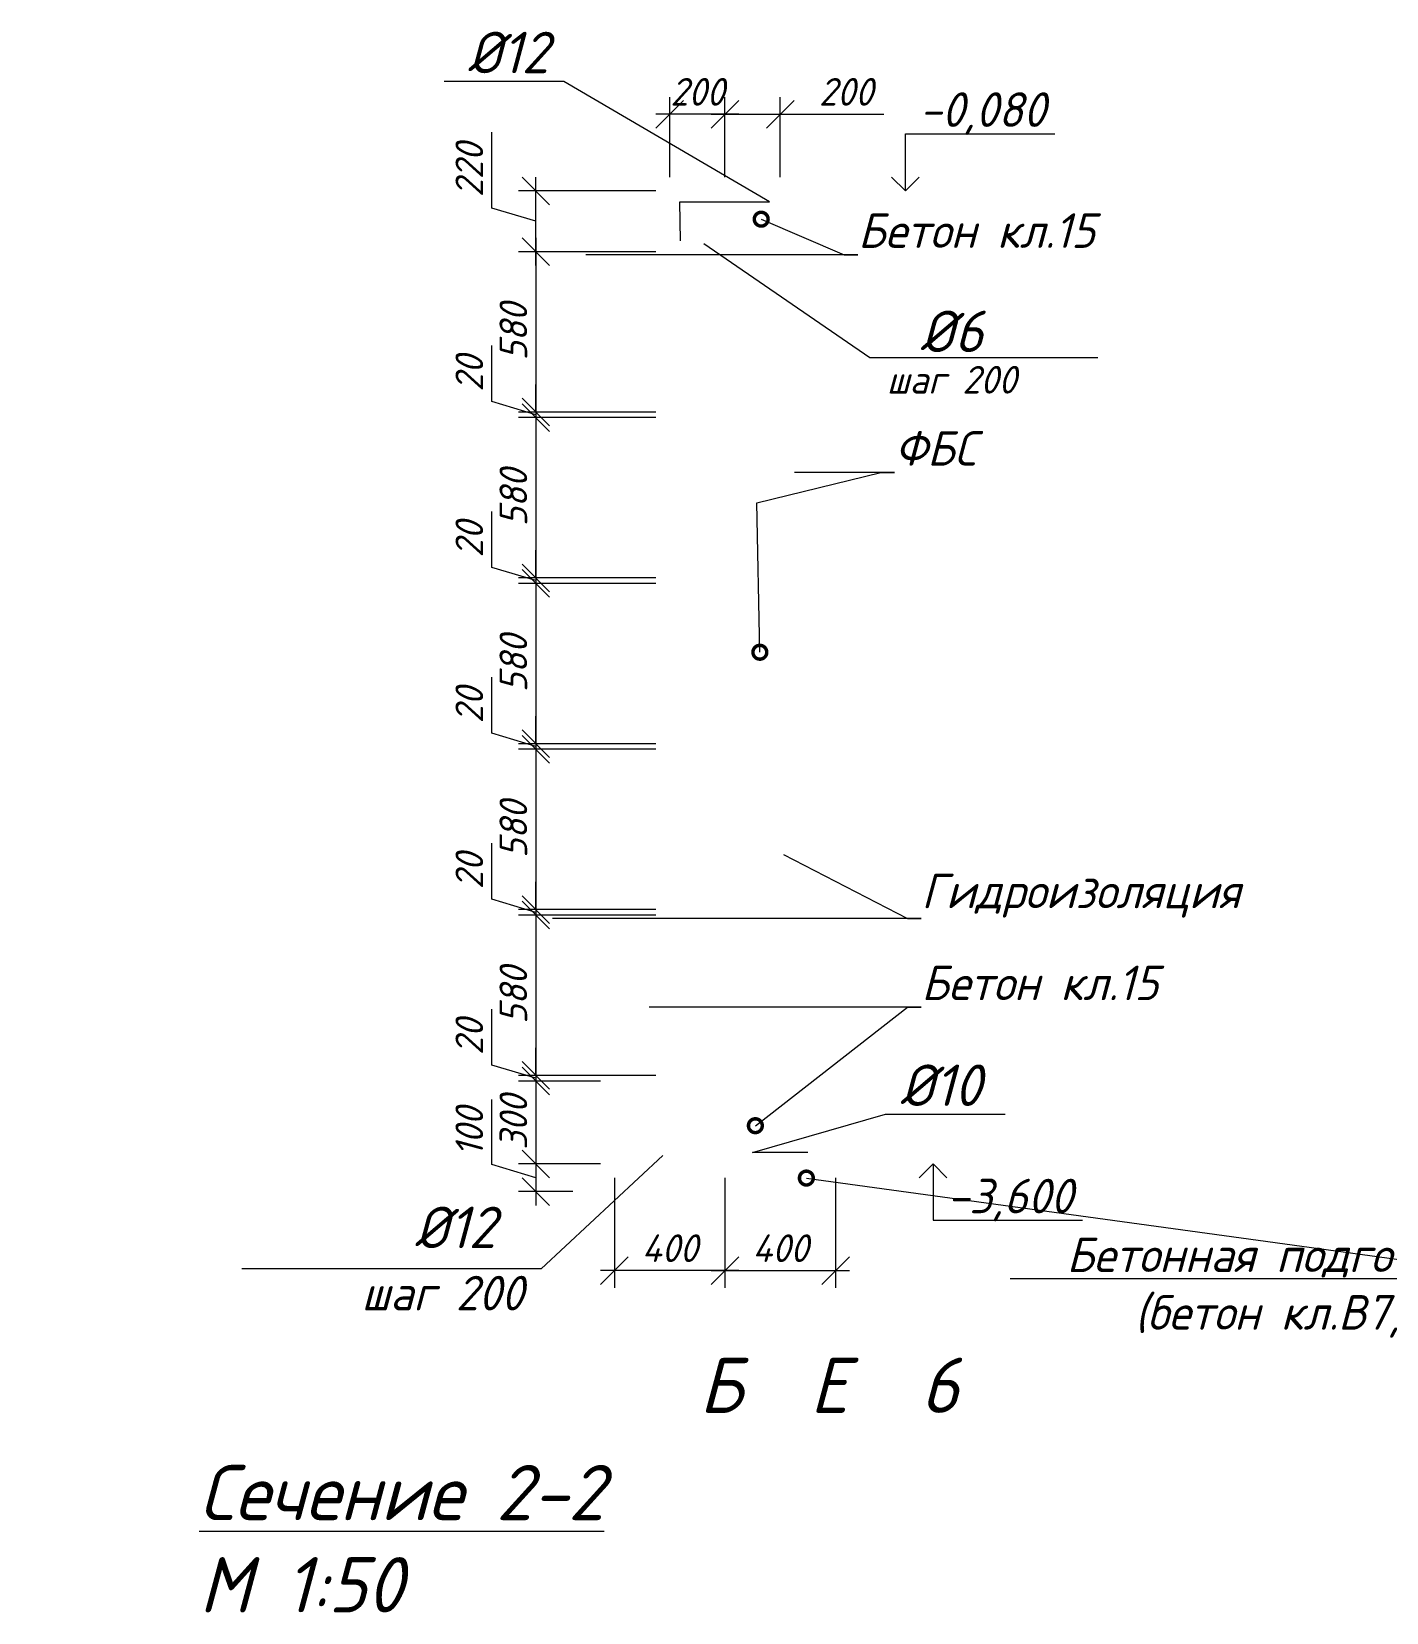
# Model space of a CAD drawing. Header units: millimetres. Extents: x 339888 to 1025294, y -263818 to -40540.
# Drawn here: x 937816 to 942716, y -235406 to -229687 of the extents above; entities that cross this region are included whole.
import ezdxf
from ezdxf import colors
from ezdxf.entities.mleader import LeaderData, LeaderLine
from ezdxf.math import Vec2, Vec3

# ---------------------------------------------------------------- set-up
doc = ezdxf.new("R2010")
doc.units = ezdxf.units.MM
doc.linetypes.add('CENTER2', pattern=[28.575, 19.05, -3.175, 3.175, -3.175])
doc.layers.get('0').update_dxf_attribs({"lineweight": 15})
doc.layers.add('0 @ 50', color=7, linetype='Continuous', lineweight=15)
doc.layers.add('Оси @ 50', color=126, linetype='CENTER2', lineweight=15)
doc.styles.add('ГОСТ 2', font='GOST_Common Italic.ttf', dxfattribs={"height": 2})
doc.styles.add('ГОСТ 2.5', font='GOST_Common Italic.ttf', dxfattribs={"height": 2.5})
doc.styles.add('ГОСТ 3', font='GOST_Common Italic.ttf', dxfattribs={"height": 3})
doc.dimstyles.new('ГОСТ_2К', dxfattribs={"dimtxt": 2, "dimasz": 2, "dimexe": 1.25, "dimexo": 1, "dimtad": 1, "dimdec": 0, "dimtxsty": 'ГОСТ 2', "dimblk": 'OBLIQUE', "dimcen": -2.5, "dimdle": 1, "dimclrd": 251, "dimclre": 251, "dimclrt": 256, "dimadec": 1, "dimazin": 0, "dimtfac": 1, "dimtdec": 0, "dimtmove": 0, "dimatfit": 3, "dimfxl": 1, "dimlwd": 15, "dimlwe": 15, "dimarcsym": 1})

# ---------------------------------------------------------------- blocks, each defined once
blk = doc.blocks.new('_Open90')
at = {"color": 0, "linetype": 'ByBlock', "lineweight": -2}
for p, q in [((0, 0), (-1, 0)), ((-0.5, 0.5), (0, 0)), ((0, 0), (-0.5, -0.5))]:
    blk.add_line(p, q, dxfattribs=at)
blk = doc.blocks.new('_Oblique')
at = {"color": 0, "linetype": 'ByBlock', "lineweight": -2}
blk.add_line((-0.5, -0.5), (0.5, 0.5), dxfattribs=at)
blk = doc.blocks.new('*D316')
at = {"color": 251, "lineweight": 15, "ltscale": 0.1, "transparency": 16777216}
for p, q in [((939923.8, -233833.5), (939923.8, -234232)), ((940323.8, -233833.5), (940323.8, -234232)), ((940373.8, -234169.5), (939873.8, -234169.5))]:
    blk.add_line(p, q, dxfattribs=at)
at = {"layer": 'Defpoints', "color": 0, "lineweight": 15, "ltscale": 0.1, "transparency": 16777216}
for p in [(939923.8, -233783.5), (940323.8, -233783.5), (939923.8, -234169.5)]:
    blk.add_point(p, dxfattribs=at)
at = {"color": 251, "lineweight": 15, "ltscale": 0.1, "transparency": 16777216, "xscale": 100, "yscale": 100, "zscale": 100, "rotation": 180}
blk.add_blockref('_Oblique', (939923.8, -234169.5), dxfattribs=at)
at = {"color": 251, "lineweight": 15, "ltscale": 0.1, "transparency": 16777216, "xscale": 100, "yscale": 100, "zscale": 100}
blk.add_blockref('_Oblique', (940323.8, -234169.5), dxfattribs=at)
at = {"lineweight": 15, "ltscale": 0.1, "transparency": 16777216, "insert": (940123.8, -234088.3), "char_height": 100, "attachment_point": 5, "style": 'ГОСТ 2'}
blk.add_mtext('400', dxfattribs=at)
blk = doc.blocks.new('*D317')
at = {"color": 251, "lineweight": 15, "ltscale": 0.1, "transparency": 16777216}
for p, q in [((940323.8, -233833.5), (940323.8, -234232)), ((940723.8, -233833.5), (940723.8, -234232)), ((940273.8, -234169.5), (940773.8, -234169.5))]:
    blk.add_line(p, q, dxfattribs=at)
at = {"layer": 'Defpoints', "color": 0, "lineweight": 15, "ltscale": 0.1, "transparency": 16777216}
for p in [(940323.8, -233783.5), (940723.8, -233783.5), (940723.8, -234169.5)]:
    blk.add_point(p, dxfattribs=at)
at = {"color": 251, "lineweight": 15, "ltscale": 0.1, "transparency": 16777216, "xscale": 100, "yscale": 100, "zscale": 100, "rotation": 180}
blk.add_blockref('_Oblique', (940323.8, -234169.5), dxfattribs=at)
at = {"color": 251, "lineweight": 15, "ltscale": 0.1, "transparency": 16777216, "xscale": 100, "yscale": 100, "zscale": 100}
blk.add_blockref('_Oblique', (940723.8, -234169.5), dxfattribs=at)
at = {"lineweight": 15, "ltscale": 0.1, "transparency": 16777216, "insert": (940523.8, -234088.3), "char_height": 100, "attachment_point": 5, "style": 'ГОСТ 2'}
blk.add_mtext('400', dxfattribs=at)
blk = doc.blocks.new('_DotSmall')
at = {"color": 0, "linetype": 'ByBlock', "const_width": 0.5}
blk.add_lwpolyline([(-0.0625, 0, 1), (0.0625, 0, 1)], format="xyb", close=True, dxfattribs=at)
blk = doc.blocks.new('_None')
blk = doc.blocks.new('*D319')
at = {"color": 251, "lineweight": 15, "transparency": 16777216}
for p, q in [((939639.7, -233433.5), (939639.7, -233833.5)), ((939873.8, -233483.5), (939577.2, -233483.5)), ((939873.8, -233783.5), (939577.2, -233783.5))]:
    blk.add_line(p, q, dxfattribs=at)
at = {"layer": 'Defpoints', "color": 0, "lineweight": 15, "transparency": 16777216}
for p in [(939923.8, -233483.5), (939639.7, -233783.5), (939923.8, -233783.5)]:
    blk.add_point(p, dxfattribs=at)
at = {"color": 251, "lineweight": 15, "transparency": 16777216, "xscale": 100, "yscale": 100, "zscale": 100}
for p, rotation in [((939639.7, -233483.5), 90), ((939639.7, -233783.5), 270)]:
    blk.add_blockref('_Oblique', p, dxfattribs=dict(at, rotation=rotation))
at = {"transparency": 16777216, "insert": (939558.4, -233633.5), "char_height": 100, "attachment_point": 5, "rotation": 90, "style": 'ГОСТ 2'}
blk.add_mtext('300', dxfattribs=at)
blk = doc.blocks.new('*D320')
at = {"color": 251, "lineweight": 15, "transparency": 16777216}
for p, q in [((939480.3, -233785.6), (939480.3, -233550)), ((939639.7, -233733.5), (939639.7, -233933.5)), ((939639.7, -233833.5), (939480.3, -233785.6)), ((939873.8, -233783.5), (939577.2, -233783.5)), ((939773.8, -233883.5), (939577.2, -233883.5))]:
    blk.add_line(p, q, dxfattribs=at)
at = {"layer": 'Defpoints', "color": 0, "lineweight": 15, "transparency": 16777216}
for p in [(939923.8, -233783.5), (939639.7, -233883.5), (939823.8, -233883.5)]:
    blk.add_point(p, dxfattribs=at)
at = {"color": 251, "lineweight": 15, "transparency": 16777216, "xscale": 100, "yscale": 100, "zscale": 100}
for p, rotation in [((939639.7, -233783.5), 90), ((939639.7, -233883.5), 270)]:
    blk.add_blockref('_Oblique', p, dxfattribs=dict(at, rotation=rotation))
at = {"transparency": 16777216, "insert": (939399.1, -233667.8), "char_height": 100, "attachment_point": 5, "rotation": 90, "style": 'ГОСТ 2'}
blk.add_mtext('100', dxfattribs=at)
blk = doc.blocks.new('*D373')
at = {"color": 251, "lineweight": 15, "transparency": 16777216}
for p, q in [((939480.3, -230325.6), (939480.3, -230050.7)), ((939639.7, -230533.5), (939639.7, -230213.5)), ((940073.8, -230263.5), (939577.2, -230263.5)), ((939639.7, -230373.5), (939480.3, -230325.6)), ((940073.8, -230483.5), (939577.2, -230483.5))]:
    blk.add_line(p, q, dxfattribs=at)
at = {"layer": 'Defpoints', "color": 0, "lineweight": 15, "transparency": 16777216}
for p in [(939639.7, -230263.5), (940123.8, -230263.5), (940123.8, -230483.5)]:
    blk.add_point(p, dxfattribs=at)
at = {"color": 251, "lineweight": 15, "transparency": 16777216, "xscale": 100, "yscale": 100, "zscale": 100}
for p, rotation in [((939639.7, -230263.5), 90), ((939639.7, -230483.5), 270)]:
    blk.add_blockref('_Oblique', p, dxfattribs=dict(at, rotation=rotation))
at = {"transparency": 16777216, "insert": (939399.1, -230188.2), "char_height": 100, "attachment_point": 5, "rotation": 90, "style": 'ГОСТ 2'}
blk.add_mtext('220', dxfattribs=at)
blk = doc.blocks.new('*D389')
at = {"color": 251, "lineweight": 15, "transparency": 16777216}
for p, q in [((939639.7, -230433.5), (939639.7, -231113.5)), ((940073.8, -230483.5), (939577.2, -230483.5)), ((940073.8, -231063.5), (939577.2, -231063.5))]:
    blk.add_line(p, q, dxfattribs=at)
at = {"layer": 'Defpoints', "color": 0, "lineweight": 15, "transparency": 16777216}
for p in [(940123.8, -230483.5), (939639.7, -231063.5), (940123.8, -231063.5)]:
    blk.add_point(p, dxfattribs=at)
at = {"color": 251, "lineweight": 15, "transparency": 16777216, "xscale": 100, "yscale": 100, "zscale": 100}
for p, rotation in [((939639.7, -230483.5), 90), ((939639.7, -231063.5), 270)]:
    blk.add_blockref('_Oblique', p, dxfattribs=dict(at, rotation=rotation))
at = {"transparency": 16777216, "insert": (939558.4, -230773.5), "char_height": 100, "attachment_point": 5, "rotation": 90, "style": 'ГОСТ 2'}
blk.add_mtext('580', dxfattribs=at)
blk = doc.blocks.new('*D390')
at = {"color": 251, "lineweight": 15, "transparency": 16777216}
for p, q in [((939480.3, -231025.6), (939480.3, -230823.2)), ((939639.7, -231063.5), (939639.7, -230963.5)), ((939639.7, -231073.5), (939480.3, -231025.6)), ((940073.8, -231063.5), (939577.2, -231063.5)), ((939639.7, -231063.5), (939639.7, -231083.5)), ((939639.7, -231063.5), (939639.7, -231083.5)), ((940073.8, -231083.5), (939577.2, -231083.5)), ((939639.7, -231083.5), (939639.7, -231183.5))]:
    blk.add_line(p, q, dxfattribs=at)
at = {"layer": 'Defpoints', "color": 0, "lineweight": 15, "transparency": 16777216}
for p in [(940123.8, -231063.5), (939639.7, -231083.5), (940123.8, -231083.5)]:
    blk.add_point(p, dxfattribs=at)
at = {"color": 251, "lineweight": 15, "transparency": 16777216, "xscale": 100, "yscale": 100, "zscale": 100}
for p, rotation in [((939639.7, -231063.5), 270), ((939639.7, -231083.5), 90)]:
    blk.add_blockref('_Oblique', p, dxfattribs=dict(at, rotation=rotation))
at = {"transparency": 16777216, "insert": (939399.1, -230924.4), "char_height": 100, "attachment_point": 5, "rotation": 90, "style": 'ГОСТ 2'}
blk.add_mtext('20', dxfattribs=at)
blk = doc.blocks.new('*D391')
at = {"color": 251, "lineweight": 15, "transparency": 16777216}
for p, q in [((939639.7, -231033.5), (939639.7, -231713.5)), ((940073.8, -231083.5), (939577.2, -231083.5)), ((940073.8, -231663.5), (939577.2, -231663.5))]:
    blk.add_line(p, q, dxfattribs=at)
at = {"layer": 'Defpoints', "color": 0, "lineweight": 15, "transparency": 16777216}
for p in [(940123.8, -231083.5), (939639.7, -231663.5), (940123.8, -231663.5)]:
    blk.add_point(p, dxfattribs=at)
at = {"color": 251, "lineweight": 15, "transparency": 16777216, "xscale": 100, "yscale": 100, "zscale": 100}
for p, rotation in [((939639.7, -231083.5), 90), ((939639.7, -231663.5), 270)]:
    blk.add_blockref('_Oblique', p, dxfattribs=dict(at, rotation=rotation))
at = {"transparency": 16777216, "insert": (939558.4, -231373.5), "char_height": 100, "attachment_point": 5, "rotation": 90, "style": 'ГОСТ 2'}
blk.add_mtext('580', dxfattribs=at)
blk = doc.blocks.new('*D392')
at = {"color": 251, "lineweight": 15, "transparency": 16777216}
for p, q in [((939480.3, -231625.6), (939480.3, -231423.2)), ((939639.7, -231663.5), (939639.7, -231563.5)), ((939639.7, -231673.5), (939480.3, -231625.6)), ((940073.8, -231663.5), (939577.2, -231663.5)), ((940073.8, -231683.5), (939577.2, -231683.5)), ((939639.7, -231663.5), (939639.7, -231683.5)), ((939639.7, -231663.5), (939639.7, -231683.5)), ((939639.7, -231683.5), (939639.7, -231783.5))]:
    blk.add_line(p, q, dxfattribs=at)
at = {"layer": 'Defpoints', "color": 0, "lineweight": 15, "transparency": 16777216}
for p in [(939639.7, -231683.5), (940123.8, -231663.5), (940123.8, -231683.5)]:
    blk.add_point(p, dxfattribs=at)
at = {"color": 251, "lineweight": 15, "transparency": 16777216, "xscale": 100, "yscale": 100, "zscale": 100}
for p, rotation in [((939639.7, -231663.5), 270), ((939639.7, -231683.5), 90)]:
    blk.add_blockref('_Oblique', p, dxfattribs=dict(at, rotation=rotation))
at = {"transparency": 16777216, "insert": (939399.1, -231524.4), "char_height": 100, "attachment_point": 5, "rotation": 90, "style": 'ГОСТ 2'}
blk.add_mtext('20', dxfattribs=at)
blk = doc.blocks.new('*D393')
at = {"color": 251, "lineweight": 15, "transparency": 16777216}
for p, q in [((939639.7, -231633.5), (939639.7, -232313.5)), ((940073.8, -231683.5), (939577.2, -231683.5)), ((940073.8, -232263.5), (939577.2, -232263.5))]:
    blk.add_line(p, q, dxfattribs=at)
at = {"layer": 'Defpoints', "color": 0, "lineweight": 15, "transparency": 16777216}
for p in [(940123.8, -231683.5), (939639.7, -232263.5), (940123.8, -232263.5)]:
    blk.add_point(p, dxfattribs=at)
at = {"color": 251, "lineweight": 15, "transparency": 16777216, "xscale": 100, "yscale": 100, "zscale": 100}
for p, rotation in [((939639.7, -231683.5), 90), ((939639.7, -232263.5), 270)]:
    blk.add_blockref('_Oblique', p, dxfattribs=dict(at, rotation=rotation))
at = {"transparency": 16777216, "insert": (939558.4, -231973.5), "char_height": 100, "attachment_point": 5, "rotation": 90, "style": 'ГОСТ 2'}
blk.add_mtext('580', dxfattribs=at)
blk = doc.blocks.new('*D394')
at = {"color": 251, "lineweight": 15, "transparency": 16777216}
for p, q in [((939480.3, -232225.6), (939480.3, -232023.2)), ((939639.7, -232263.5), (939639.7, -232163.5)), ((939639.7, -232273.5), (939480.3, -232225.6)), ((940073.8, -232263.5), (939577.2, -232263.5)), ((939639.7, -232263.5), (939639.7, -232283.5)), ((939639.7, -232263.5), (939639.7, -232283.5)), ((940073.8, -232283.5), (939577.2, -232283.5)), ((939639.7, -232283.5), (939639.7, -232383.5))]:
    blk.add_line(p, q, dxfattribs=at)
at = {"layer": 'Defpoints', "color": 0, "lineweight": 15, "transparency": 16777216}
for p in [(940123.8, -232263.5), (939639.7, -232283.5), (940123.8, -232283.5)]:
    blk.add_point(p, dxfattribs=at)
at = {"color": 251, "lineweight": 15, "transparency": 16777216, "xscale": 100, "yscale": 100, "zscale": 100}
for p, rotation in [((939639.7, -232263.5), 270), ((939639.7, -232283.5), 90)]:
    blk.add_blockref('_Oblique', p, dxfattribs=dict(at, rotation=rotation))
at = {"transparency": 16777216, "insert": (939399.1, -232124.4), "char_height": 100, "attachment_point": 5, "rotation": 90, "style": 'ГОСТ 2'}
blk.add_mtext('20', dxfattribs=at)
blk = doc.blocks.new('*D395')
at = {"color": 251, "lineweight": 15, "transparency": 16777216}
for p, q in [((939639.7, -232233.5), (939639.7, -232913.5)), ((940073.8, -232283.5), (939577.2, -232283.5)), ((940073.8, -232863.5), (939577.2, -232863.5))]:
    blk.add_line(p, q, dxfattribs=at)
at = {"layer": 'Defpoints', "color": 0, "lineweight": 15, "transparency": 16777216}
for p in [(940123.8, -232283.5), (939639.7, -232863.5), (940123.8, -232863.5)]:
    blk.add_point(p, dxfattribs=at)
at = {"color": 251, "lineweight": 15, "transparency": 16777216, "xscale": 100, "yscale": 100, "zscale": 100}
for p, rotation in [((939639.7, -232283.5), 90), ((939639.7, -232863.5), 270)]:
    blk.add_blockref('_Oblique', p, dxfattribs=dict(at, rotation=rotation))
at = {"transparency": 16777216, "insert": (939558.4, -232573.5), "char_height": 100, "attachment_point": 5, "rotation": 90, "style": 'ГОСТ 2'}
blk.add_mtext('580', dxfattribs=at)
blk = doc.blocks.new('*D396')
at = {"color": 251, "lineweight": 15, "transparency": 16777216}
for p, q in [((939480.3, -232825.6), (939480.3, -232623.2)), ((939639.7, -232863.5), (939639.7, -232763.5)), ((939639.7, -232873.5), (939480.3, -232825.6)), ((940073.8, -232863.5), (939577.2, -232863.5)), ((940073.8, -232883.5), (939577.2, -232883.5)), ((939639.7, -232863.5), (939639.7, -232883.5)), ((939639.7, -232863.5), (939639.7, -232883.5)), ((939639.7, -232883.5), (939639.7, -232983.5))]:
    blk.add_line(p, q, dxfattribs=at)
at = {"layer": 'Defpoints', "color": 0, "lineweight": 15, "transparency": 16777216}
for p in [(939639.7, -232883.5), (940123.8, -232863.5), (940123.8, -232883.5)]:
    blk.add_point(p, dxfattribs=at)
at = {"color": 251, "lineweight": 15, "transparency": 16777216, "xscale": 100, "yscale": 100, "zscale": 100}
for p, rotation in [((939639.7, -232863.5), 270), ((939639.7, -232883.5), 90)]:
    blk.add_blockref('_Oblique', p, dxfattribs=dict(at, rotation=rotation))
at = {"transparency": 16777216, "insert": (939399.1, -232724.4), "char_height": 100, "attachment_point": 5, "rotation": 90, "style": 'ГОСТ 2'}
blk.add_mtext('20', dxfattribs=at)
blk = doc.blocks.new('*D397')
at = {"color": 251, "lineweight": 15, "transparency": 16777216}
for p, q in [((939639.7, -232833.5), (939639.7, -233513.5)), ((940073.8, -232883.5), (939577.2, -232883.5)), ((940073.8, -233463.5), (939577.2, -233463.5))]:
    blk.add_line(p, q, dxfattribs=at)
at = {"layer": 'Defpoints', "color": 0, "lineweight": 15, "transparency": 16777216}
for p in [(940123.8, -232883.5), (939639.7, -233463.5), (940123.8, -233463.5)]:
    blk.add_point(p, dxfattribs=at)
at = {"color": 251, "lineweight": 15, "transparency": 16777216, "xscale": 100, "yscale": 100, "zscale": 100}
for p, rotation in [((939639.7, -232883.5), 90), ((939639.7, -233463.5), 270)]:
    blk.add_blockref('_Oblique', p, dxfattribs=dict(at, rotation=rotation))
at = {"transparency": 16777216, "insert": (939558.4, -233173.5), "char_height": 100, "attachment_point": 5, "rotation": 90, "style": 'ГОСТ 2'}
blk.add_mtext('580', dxfattribs=at)
blk = doc.blocks.new('*D398')
at = {"color": 251, "lineweight": 15, "transparency": 16777216}
for p, q in [((939480.3, -233425.6), (939480.3, -233223.2)), ((939639.7, -233463.5), (939639.7, -233363.5)), ((939639.7, -233473.5), (939480.3, -233425.6)), ((940073.8, -233463.5), (939577.2, -233463.5)), ((939639.7, -233463.5), (939639.7, -233483.5)), ((939639.7, -233463.5), (939639.7, -233483.5)), ((939873.8, -233483.5), (939577.2, -233483.5)), ((939639.7, -233483.5), (939639.7, -233583.5))]:
    blk.add_line(p, q, dxfattribs=at)
at = {"layer": 'Defpoints', "color": 0, "lineweight": 15, "transparency": 16777216}
for p in [(940123.8, -233463.5), (939639.7, -233483.5), (939923.8, -233483.5)]:
    blk.add_point(p, dxfattribs=at)
at = {"color": 251, "lineweight": 15, "transparency": 16777216, "xscale": 100, "yscale": 100, "zscale": 100}
for p, rotation in [((939639.7, -233463.5), 270), ((939639.7, -233483.5), 90)]:
    blk.add_blockref('_Oblique', p, dxfattribs=dict(at, rotation=rotation))
at = {"transparency": 16777216, "insert": (939399.1, -233324.4), "char_height": 100, "attachment_point": 5, "rotation": 90, "style": 'ГОСТ 2'}
blk.add_mtext('20', dxfattribs=at)
blk = doc.blocks.new('*D399')
at = {"color": 251, "lineweight": 15, "transparency": 16777216}
for p, q in [((940123.8, -230213.5), (940123.8, -229923.9)), ((940323.8, -230213.5), (940323.8, -229923.9)), ((940373.8, -229986.4), (940073.8, -229986.4))]:
    blk.add_line(p, q, dxfattribs=at)
at = {"layer": 'Defpoints', "color": 0, "lineweight": 15, "transparency": 16777216}
for p in [(940123.8, -229986.4), (940123.8, -230263.5), (940323.8, -230263.5)]:
    blk.add_point(p, dxfattribs=at)
at = {"color": 251, "lineweight": 15, "transparency": 16777216, "xscale": 100, "yscale": 100, "zscale": 100, "rotation": 180}
blk.add_blockref('_Oblique', (940123.8, -229986.4), dxfattribs=at)
at = {"color": 251, "lineweight": 15, "transparency": 16777216, "xscale": 100, "yscale": 100, "zscale": 100}
blk.add_blockref('_Oblique', (940323.8, -229986.4), dxfattribs=at)
at = {"transparency": 16777216, "insert": (940223.8, -229905.2), "char_height": 100, "attachment_point": 5, "style": 'ГОСТ 2'}
blk.add_mtext('200', dxfattribs=at)
blk = doc.blocks.new('*D400')
at = {"color": 251, "lineweight": 15, "transparency": 16777216}
for p, q in [((940323.8, -230213.5), (940323.8, -229923.9)), ((940523.8, -230213.5), (940523.8, -229923.9)), ((940273.8, -229986.4), (940523.8, -229986.4)), ((940523.8, -229986.4), (940898.7, -229986.4))]:
    blk.add_line(p, q, dxfattribs=at)
at = {"layer": 'Defpoints', "color": 0, "lineweight": 15, "transparency": 16777216}
for p in [(940523.8, -229986.4), (940323.8, -230263.5), (940523.8, -230263.5)]:
    blk.add_point(p, dxfattribs=at)
at = {"color": 251, "lineweight": 15, "transparency": 16777216, "xscale": 100, "yscale": 100, "zscale": 100, "rotation": 180}
blk.add_blockref('_Oblique', (940323.8, -229986.4), dxfattribs=at)
at = {"color": 251, "lineweight": 15, "transparency": 16777216, "xscale": 100, "yscale": 100, "zscale": 100}
blk.add_blockref('_Oblique', (940523.8, -229986.4), dxfattribs=at)
at = {"transparency": 16777216, "insert": (940761.3, -229905.2), "char_height": 100, "attachment_point": 5, "style": 'ГОСТ 2'}
blk.add_mtext('200', dxfattribs=at)

msp = doc.modelspace()

# ---------------------------------------------------------------- texts
at = {"layer": '0 @ 50', "insert": (938250.94278, -234872.31731), "char_height": 200, "attachment_point": 1, "style": 'ГОСТ 3'}
msp.add_mtext_dynamic_manual_height_columns('\\pi170.97;{\\LСечение 2-2\\P\\pi573.77;}М 1:50', width=1848.1481575, gutter_width=750, heights=[0], dxfattribs=at)
at = {"layer": 'Оси @ 50', "lineweight": 15, "ltscale": 0.1, "style": 'ГОСТ 2'}
for s, p in [('Б', (940230.22024, -234684.02797)), ('Е', (940630.22024, -234684.02797)), ('6', (941030.22024, -234684.02797))]:
    msp.add_text(s, height=200, dxfattribs=at).set_placement(p)

# ---------------------------------------------------------------- dimensions: what is measured, and where the dimension line sits
at = {"layer": '0 @ 50'}
dim = msp.add_linear_dim(base=(940123.81747, -229986.43577), p1=(940323.81747, -230263.45667), p2=(940123.81747, -230263.45667), dimstyle='ГОСТ_2К', override={"dimscale": 50, "dimtix": 0, "dimtofl": 1, "dimtmove": 0, "dimatfit": 3}, dxfattribs=at)
dim.commit()
dim.dimension.update_dxf_attribs({"geometry": '*D399', "text_midpoint": (940223.81747, -229986.43577), "dimtype": 160})
dim = msp.add_linear_dim(base=(940523.81747, -229986.43577), p1=(940323.81747, -230263.45667), p2=(940523.81747, -230263.45667), dimstyle='ГОСТ_2К', override={"dimscale": 50, "dimtix": 0, "dimtofl": 1, "dimtmove": 0, "dimatfit": 3}, dxfattribs=at)
dim.commit()
dim.dimension.update_dxf_attribs({"geometry": '*D400', "text_midpoint": (940761.2796, -229905.18577)})
for base, p1, p2, override, picture, middle in [((939639.69414, -230263.45667), (940123.81747, -230483.45667), (940123.81747, -230263.45667), {"dimscale": 50, "dimtix": 0, "dimtofl": 1, "dimtmove": 1, "dimatfit": 3}, '*D373', (939399.06914, -230294.39417)), ((939639.69414, -231063.45667), (940123.81747, -230483.45667), (940123.81747, -231063.45667), {"dimscale": 50, "dimtix": 0, "dimtofl": 1, "dimtmove": 1, "dimatfit": 3}, '*D389', (939558.44414, -230773.45667)), ((939639.69414, -231083.45667), (940123.81747, -231063.45667), (940123.81747, -231083.45667), {"dimscale": 50, "dimtix": 0, "dimtofl": 1, "dimtmove": 1, "dimatfit": 3}, '*D390', (939399.06914, -230994.39417)), ((939639.69414, -231663.45667), (940123.81747, -231083.45667), (940123.81747, -231663.45667), {"dimscale": 50, "dimtix": 0, "dimtofl": 1, "dimtmove": 1, "dimatfit": 3}, '*D391', (939558.44414, -231373.45667)), ((939639.69414, -231683.45667), (940123.81747, -231663.45667), (940123.81747, -231683.45667), {"dimscale": 50, "dimtix": 0, "dimtofl": 1, "dimtmove": 1, "dimatfit": 3}, '*D392', (939399.06914, -231594.39417)), ((939639.69414, -232263.45667), (940123.81747, -231683.45667), (940123.81747, -232263.45667), {"dimscale": 50, "dimtix": 0, "dimtofl": 1, "dimtmove": 1, "dimatfit": 3}, '*D393', (939558.44414, -231973.45667)), ((939639.69414, -232283.45667), (940123.81747, -232263.45667), (940123.81747, -232283.45667), {"dimscale": 50, "dimtix": 0, "dimtofl": 1, "dimtmove": 1, "dimatfit": 3}, '*D394', (939399.06914, -232194.39417)), ((939639.69414, -232863.45667), (940123.81747, -232283.45667), (940123.81747, -232863.45667), {"dimscale": 50, "dimtix": 0, "dimtofl": 1, "dimtmove": 1, "dimatfit": 3}, '*D395', (939558.44414, -232573.45667)), ((939639.69414, -232883.45667), (940123.81747, -232863.45667), (940123.81747, -232883.45667), {"dimscale": 50, "dimtix": 0, "dimtofl": 1, "dimtmove": 1, "dimatfit": 3}, '*D396', (939399.06914, -232794.39417)), ((939639.69414, -233463.45667), (940123.81747, -232883.45667), (940123.81747, -233463.45667), {"dimscale": 50, "dimtix": 0, "dimtofl": 1, "dimtmove": 1, "dimatfit": 3}, '*D397', (939558.44414, -233173.45667)), ((939639.69414, -233483.45667), (940123.81747, -233463.45667), (939923.81747, -233483.45667), {"dimscale": 50, "dimtix": 0, "dimtofl": 1, "dimtmove": 1, "dimatfit": 3}, '*D398', (939399.06914, -233394.39417)), ((939639.69414, -233783.45667), (939923.81747, -233483.45667), (939923.81747, -233783.45667), {"dimscale": 50, "dimtix": 0, "dimtofl": 1, "dimtmove": 0, "dimatfit": 3}, '*D319', (939558.44414, -233633.45667)), ((939639.69414, -233883.45638), (939923.81747, -233783.45667), (939823.81745, -233883.45638), {"dimscale": 50, "dimtix": 0, "dimtofl": 1, "dimtmove": 1, "dimatfit": 3}, '*D320', (939399.06914, -233754.39402))]:
    dim = msp.add_linear_dim(base=base, p1=p1, p2=p2, angle=90, dimstyle='ГОСТ_2К', override=override, dxfattribs=at)
    dim.commit()
    dim.dimension.update_dxf_attribs({"geometry": picture, "text_midpoint": middle})
at = {"layer": '0 @ 50', "lineweight": 15, "ltscale": 0.1}
for base, p2, picture, middle in [((939923.81747, -234169.52342), (939923.81747, -233783.45667), '*D316', (940123.81747, -234088.27342)), ((940723.81747, -234169.52342), (940723.81747, -233783.45667), '*D317', (940523.81747, -234088.27342))]:
    dim = msp.add_linear_dim(base=base, p1=(940323.81747, -233783.45667), p2=p2, dimstyle='ГОСТ_2К', override={"dimscale": 50, "dimtix": 0, "dimtofl": 1, "dimtmove": 0, "dimatfit": 3}, dxfattribs=at)
    dim.commit()
    dim.dimension.update_dxf_attribs({"geometry": picture, "text_midpoint": middle})

# ---------------------------------------------------------------- leaders
ml = msp.add_multileader_mtext('Standard', dxfattribs=at)
ml.set_content('%%C12', color=256, style='ГОСТ 2.5')
ml.set_leader_properties(color=251, linetype='ByLayer', lineweight=15)
ml.set_arrow_properties(name='NONE')
ml.build(insert=Vec2(0, 0))
ml.multileader.update_dxf_attribs({"text_left_attachment_type": 6, "text_right_attachment_type": 6, "dogleg_length": 1, "arrow_head_size": 100, "scale": 50})
ctx = ml.context
ctx.base_point, ctx.scale, ctx.char_height, ctx.arrow_head_size, ctx.landing_gap_size, ctx.plane_origin = Vec3(939387.17372, -229867.83405), 50, 150, 100, 0, Vec3(938906.08674, -228379.1733)
ctx.left_attachment, ctx.right_attachment, ctx.text_align_type = 6, 6, 1
notes = []
notes.append((ctx, [(1, (1, 1, 0), (939741.26463, -229867.83405), (-1, 0), 50, [(2, [(940162.58407, -230444.40963), (940160.1428, -230302.50372), (940485.05087, -230302.50372)], 0, [])])]))
ctx.mtext.insert, ctx.mtext.alignment, ctx.mtext.flow_direction = Vec3(939539.21918, -229687.83405), 2, 5
at = {"layer": '0 @ 50', "lineweight": 18}
ml = msp.add_multileader_mtext('Standard', dxfattribs=at)
ml.set_content('-0,080', color=256, style='ГОСТ 3')
ml.set_leader_properties(color=256, linetype='ByLayer', lineweight=15)
ml.set_arrow_properties(name='OPEN90')
ml.build(insert=Vec2(0, 0))
ml.multileader.update_dxf_attribs({"text_left_attachment_type": 6, "text_right_attachment_type": 6, "dogleg_length": 0, "arrow_head_size": 100, "scale": 50})
ctx = ml.context
ctx.base_point, ctx.scale, ctx.char_height, ctx.arrow_head_size, ctx.landing_gap_size, ctx.plane_origin = Vec3(940976.18523, -230056.94328), 50, 125, 100, 50, Vec3(940976.18523, -230253.45667)
ctx.left_attachment, ctx.right_attachment = 6, 6
notes.append((ctx, [(0, (1, 1, 0), (940976.18523, -230056.94328), (1, 0), 0, [(0, [(940976.18523, -230263.45667)], 0, [])])]))
ctx.mtext.insert, ctx.mtext.flow_direction = Vec3(941026.18523, -229906.94328), 5
at = {"layer": '0 @ 50', "lineweight": 15, "ltscale": 0.1}
ml = msp.add_multileader_mtext('Standard', dxfattribs=at)
ml.set_content('Бетон кл.15', color=256, style='ГОСТ 2.5')
ml.set_leader_properties(color=251, linetype='ByLayer', lineweight=15)
ml.set_arrow_properties(name='DOTSMALL')
ml.build(insert=Vec2(0, 0))
ml.multileader.update_dxf_attribs({"text_left_attachment_type": 6, "text_right_attachment_type": 6, "dogleg_length": 1, "arrow_head_size": 100, "scale": 50})
ctx = ml.context
ctx.base_point, ctx.scale, ctx.char_height, ctx.arrow_head_size, ctx.landing_gap_size, ctx.plane_origin = Vec3(940804.7992, -230494.59851), 50, 125, 100, 0, Vec3(940387.96819, -229876.62477)
ctx.left_attachment, ctx.right_attachment = 6, 6
notes.append((ctx, [(0, (1, 1, 0), (940754.7992, -230494.59851), (1, 0), 50, [(0, [(940454.72304, -230365.89096)], 0, [])])]))
ctx.mtext.insert, ctx.mtext.width, ctx.mtext.flow_direction = Vec3(940804.7992, -230344.59851), 929.1690311, 5
ml = msp.add_multileader_mtext('Standard', dxfattribs=at)
ml.set_content('%%C6\\P{\\H0.66667x;шаг 200}', color=256, style='ГОСТ 2.5')
ml.set_leader_properties(color=251, linetype='ByLayer', lineweight=15)
ml.set_arrow_properties(name='NONE')
ml.build(insert=Vec2(0, 0))
ml.multileader.update_dxf_attribs({"text_left_attachment_type": 6, "text_right_attachment_type": 6, "dogleg_length": 1, "arrow_head_size": 100, "scale": 50})
ctx = ml.context
ctx.base_point, ctx.scale, ctx.char_height, ctx.arrow_head_size, ctx.landing_gap_size, ctx.plane_origin = Vec3(940897.10792, -230866.702), 50, 150, 100, 0, Vec3(939706.06925, -229382.29663)
ctx.left_attachment, ctx.right_attachment, ctx.text_align_type = 6, 6, 1
notes.append((ctx, [(0, (1, 1, 0), (940847.10792, -230866.702), (1, 0), 50, [(0, [(940247.12135, -230453.45667)], 0, [])])]))
ctx.mtext.insert, ctx.mtext.alignment, ctx.mtext.line_spacing_factor, ctx.mtext.flow_direction = Vec3(941143.094, -230696.7019), 2, 0.8, 5
ml = msp.add_multileader_mtext('Standard', dxfattribs=at)
ml.set_content('ФБС', color=256, style='ГОСТ 2.5')
ml.set_leader_properties(color=251, linetype='ByLayer', lineweight=15)
ml.set_arrow_properties(name='DOTSMALL')
ml.build(insert=Vec2(0, 0))
ml.multileader.update_dxf_attribs({"text_left_attachment_type": 6, "text_right_attachment_type": 6, "dogleg_length": 1, "arrow_head_size": 100, "scale": 50})
ctx = ml.context
ctx.base_point, ctx.scale, ctx.char_height, ctx.arrow_head_size, ctx.landing_gap_size, ctx.plane_origin = Vec3(940937.21447, -231282.29227), 50, 125, 100, 0, Vec3(940355.64199, -232727.37506)
ctx.left_attachment, ctx.right_attachment = 6, 6
notes.append((ctx, [(0, (1, 1, 0), (940887.21447, -231282.29227), (1, 0), 50, [(2, [(940449.80333, -231932.47441), (940439.06444, -231391.4642)], 0, [])])]))
ctx.mtext.insert, ctx.mtext.flow_direction = Vec3(940937.21447, -231132.29227), 5
ml = msp.add_multileader_mtext('Standard', dxfattribs=at)
ml.set_content('Гидроизоляция', color=256, style='ГОСТ 2.5')
ml.set_leader_properties(color=251, linetype='ByLayer', lineweight=15)
ml.set_arrow_properties(name='NONE')
ml.build(insert=Vec2(0, 0))
ml.multileader.update_dxf_attribs({"text_left_attachment_type": 6, "text_right_attachment_type": 6, "dogleg_length": 1, "arrow_head_size": 100, "scale": 50})
ctx = ml.context
ctx.base_point, ctx.scale, ctx.char_height, ctx.arrow_head_size, ctx.landing_gap_size, ctx.plane_origin = Vec3(941033.84632, -232895.87553), 50, 125, 100, 0, Vec3(940300.87706, -231424.29047)
ctx.left_attachment, ctx.right_attachment = 6, 6
notes.append((ctx, [(0, (1, 1, 0), (940983.84632, -232895.87553), (1, 0), 50, [(0, [(940535.61819, -232664.18471)], 0, [])])]))
ctx.mtext.insert, ctx.mtext.flow_direction = Vec3(941033.84632, -232733.37553), 5
ml = msp.add_multileader_mtext('Standard', dxfattribs=at)
ml.set_content('Бетон кл.15', color=256, style='ГОСТ 2.5')
ml.set_leader_properties(color=251, linetype='ByLayer', lineweight=15)
ml.set_arrow_properties(name='DOTSMALL')
ml.build(insert=Vec2(0, 0))
ml.multileader.update_dxf_attribs({"text_left_attachment_type": 6, "text_right_attachment_type": 6, "dogleg_length": 1, "arrow_head_size": 100, "scale": 50})
ctx = ml.context
ctx.base_point, ctx.scale, ctx.char_height, ctx.arrow_head_size, ctx.landing_gap_size, ctx.plane_origin = Vec3(941033.84632, -233216.03698), 50, 125, 100, 0, Vec3(940433.60162, -232575.15248)
ctx.left_attachment, ctx.right_attachment = 6, 6
notes.append((ctx, [(0, (1, 1, 0), (940983.84632, -233216.03698), (1, 0), 50, [(0, [(940433.60162, -233645.1527)], 0, [])])]))
ctx.mtext.insert, ctx.mtext.width, ctx.mtext.flow_direction = Vec3(941033.84632, -233066.03698), 929.1690311, 5
ml = msp.add_multileader_mtext('Standard', dxfattribs=at)
ml.set_content('%%C10', color=256, style='ГОСТ 2.5')
ml.set_leader_properties(color=251, linetype='ByLayer', lineweight=15)
ml.set_arrow_properties(name='NONE')
ml.build(insert=Vec2(0, 0))
ml.multileader.update_dxf_attribs({"text_left_attachment_type": 6, "text_right_attachment_type": 6, "dogleg_length": 1, "arrow_head_size": 100, "scale": 50})
ctx = ml.context
ctx.base_point, ctx.scale, ctx.char_height, ctx.arrow_head_size, ctx.landing_gap_size, ctx.plane_origin = Vec3(940954.05468, -233603.8485), 50, 150, 100, 0, Vec3(940578.81747, -232671.86366)
ctx.left_attachment, ctx.right_attachment, ctx.text_align_type = 6, 6, 1
notes.append((ctx, [(0, (1, 1, 0), (940904.05468, -233603.8485), (1, 0), 50, [(1, [(940623.81747, -233741.86388), (940423.81747, -233741.86388)], 0, [])])]))
ctx.mtext.insert, ctx.mtext.alignment, ctx.mtext.flow_direction = Vec3(941103.42968, -233423.8485), 2, 5
ml = msp.add_multileader_mtext('Standard', dxfattribs=at)
ml.set_content('{\\H0.75x; %%C12}\\P{\\H0.625x;шаг 200}', color=256, style='ГОСТ 2.5')
ml.set_leader_properties(color=251, linetype='ByLayer', lineweight=15)
ml.set_arrow_properties(name='NONE')
ml.build(insert=Vec2(0, 0))
ml.multileader.update_dxf_attribs({"text_left_attachment_type": 6, "text_right_attachment_type": 6, "dogleg_length": 1, "arrow_head_size": 100, "scale": 50})
ctx = ml.context
ctx.base_point, ctx.scale, ctx.char_height, ctx.arrow_head_size, ctx.landing_gap_size, ctx.plane_origin = Vec3(938994.57507, -234163.05453), 50, 200, 100, 0, Vec3(940158.06599, -232683.45645)
ctx.left_attachment, ctx.right_attachment, ctx.text_align_type = 6, 6, 1
notes.append((ctx, [(0, (1, 1, 0), (939659.53719, -234163.05453), (-1, 0), 50, [(0, [(940098.86904, -233753.45667)], 0, [])])]))
ctx.mtext.insert, ctx.mtext.alignment, ctx.mtext.flow_direction = Vec3(939302.05613, -233938.05453), 2, 5
ml = msp.add_multileader_mtext('Standard', dxfattribs=at)
ml.set_content('Бетонная подготовка \\P(бетон кл.В7,5)', color=256, style='ГОСТ 2.5')
ml.set_leader_properties(color=251, linetype='ByLayer', lineweight=15)
ml.set_arrow_properties(name='DOTSMALL')
ml.build(insert=Vec2(0, 0))
ml.multileader.update_dxf_attribs({"text_left_attachment_type": 6, "text_right_attachment_type": 6, "dogleg_length": 1, "arrow_head_size": 100, "scale": 50})
ctx = ml.context
ctx.base_point, ctx.scale, ctx.char_height, ctx.arrow_head_size, ctx.landing_gap_size, ctx.plane_origin = Vec3(941477.55415, -234199.55422), 50, 125, 100, 0, Vec3(941197.0366, -233945.74368)
ctx.left_attachment, ctx.right_attachment, ctx.text_align_type = 6, 6, 1
notes.append((ctx, [(1, (1, 1, 0), (943274.23976, -234199.55422), (-1, 0), 50, [(0, [(940618.01722, -233834.62827)], 0, []), (1, [(944166.28551, -233836.84041)], 0, [])])]))
ctx.mtext.insert, ctx.mtext.width, ctx.mtext.alignment, ctx.mtext.flow_direction = Vec3(942350.89695, -234049.55422), 1779.455792, 2, 5
at = {"layer": '0 @ 50', "lineweight": 18}
ml = msp.add_multileader_mtext('Standard', dxfattribs=at)
ml.set_content('-3,600', color=256, style='ГОСТ 3')
ml.set_leader_properties(color=256, linetype='ByLayer', lineweight=15)
ml.set_arrow_properties(name='OPEN90')
ml.build(insert=Vec2(0, 0))
ml.multileader.update_dxf_attribs({"text_left_attachment_type": 6, "text_right_attachment_type": 6, "dogleg_length": 0, "arrow_head_size": 100, "scale": 50})
ctx = ml.context
ctx.base_point, ctx.scale, ctx.char_height, ctx.arrow_head_size, ctx.landing_gap_size, ctx.plane_origin = Vec3(941076.18523, -233987.0942), 50, 125, 100, 50, Vec3(940976.18523, -231553.45645)
ctx.left_attachment, ctx.right_attachment = 6, 6
notes.append((ctx, [(0, (1, 1, 0), (941076.18523, -233987.0942), (1, 0), 0, [(0, [(941076.18523, -233783.45667)], 0, [])])]))
ctx.mtext.insert, ctx.mtext.flow_direction = Vec3(941126.18523, -233837.0942), 5
for ctx, leaders in notes:
    for number, flags, end, landing, length, lines in leaders:
        leader = LeaderData()
        leader.index, (leader.has_last_leader_line, leader.has_dogleg_vector, leader.attachment_direction) = number, flags
        leader.last_leader_point, leader.dogleg_vector, leader.dogleg_length = Vec3(end), Vec3(landing), length
        for number, points, colour, breaks in lines:
            line = LeaderLine()
            line.index, line.vertices, line.color, line.breaks = number, Vec3.list(points), colors.encode_raw_color(colour), breaks
            leader.lines.append(line)
        ctx.leaders.append(leader)

doc.saveas('drawing.dxf')
